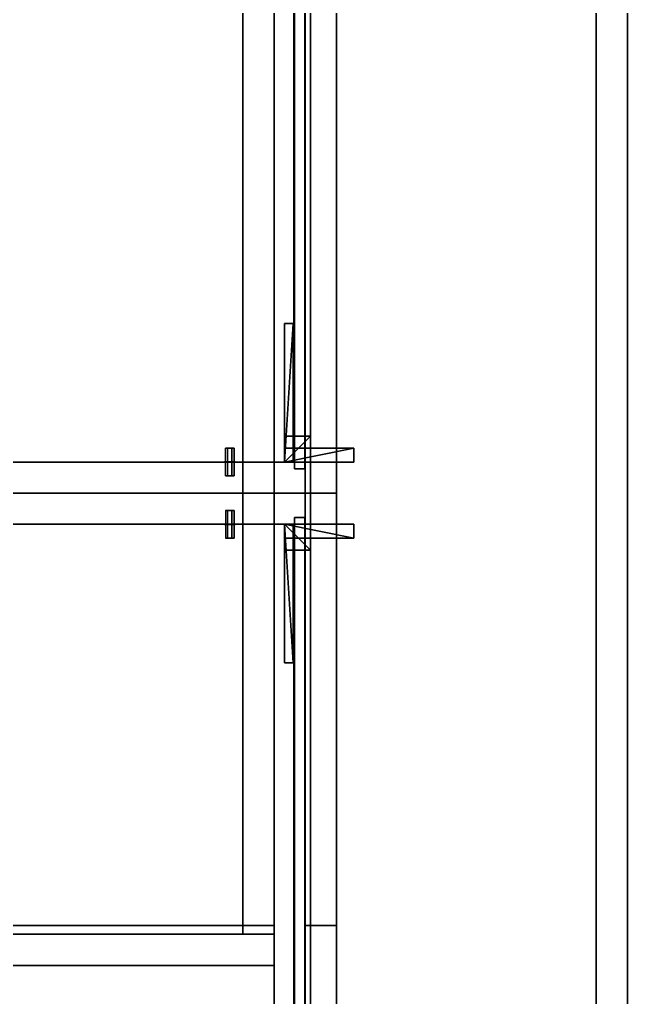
# Model space of a CAD drawing. Extents: x 0 to 2808, y -3840 to 0.
# Drawn here: x 2457 to 2808, y -2164 to -1598 of the extents above; entities that cross this region are included whole.
import ezdxf

# ---------------------------------------------------------------- set-up
doc = ezdxf.new("R2010")
doc.units = 0
for name, color, linetype in [('LAYER0', 7, 'CONTINUOUS'), ('LAYER1', 7, 'CONTINUOUS'), ('LAYER180', 7, 'CONTINUOUS'), ('LAYER183', 25, 'CONTINUOUS'), ('LAYER192', 25, 'CONTINUOUS'), ('LAYER194', 2, 'CONTINUOUS'), ('LAYER195', 9, 'CONTINUOUS'), ('LAYER243', 7, 'CONTINUOUS'), ('LAYER260', 2, 'CONTINUOUS'), ('LAYER261', 7, 'CONTINUOUS'), ('LAYER262', 253, 'CONTINUOUS'), ('LAYER263', 253, 'CONTINUOUS'), ('LAYER264', 253, 'CONTINUOUS'), ('LAYER265', 253, 'CONTINUOUS'), ('LAYER266', 253, 'CONTINUOUS'), ('LAYER267', 253, 'CONTINUOUS'), ('LAYER268', 7, 'CONTINUOUS'), ('LAYER269', 7, 'CONTINUOUS'), ('LAYER270', 7, 'CONTINUOUS'), ('LAYER271', 7, 'CONTINUOUS'), ('LAYER272', 7, 'CONTINUOUS'), ('LAYER276', 254, 'CONTINUOUS'), ('LAYER287', 7, 'CONTINUOUS'), ('LAYER289', 2, 'CONTINUOUS'), ('LAYER290', 7, 'CONTINUOUS'), ('LAYER291', 253, 'CONTINUOUS'), ('LAYER292', 253, 'CONTINUOUS'), ('LAYER293', 253, 'CONTINUOUS'), ('LAYER294', 253, 'CONTINUOUS'), ('LAYER295', 253, 'CONTINUOUS'), ('LAYER296', 253, 'CONTINUOUS'), ('LAYER313', 7, 'CONTINUOUS'), ('LAYER314', 7, 'CONTINUOUS'), ('LAYER315', 7, 'CONTINUOUS'), ('LAYER316', 7, 'CONTINUOUS'), ('LAYER317', 7, 'CONTINUOUS'), ('LAYER319', 254, 'CONTINUOUS'), ('LAYER332', 9, 'CONTINUOUS'), ('LAYER333', 9, 'CONTINUOUS'), ('LAYER335', 9, 'CONTINUOUS'), ('LAYER342', 9, 'CONTINUOUS'), ('LAYER344', 9, 'CONTINUOUS'), ('LAYER529', 2, 'CONTINUOUS'), ('LAYER530', 7, 'CONTINUOUS')]:
    doc.layers.add(name, color=color, linetype=linetype)

msp = doc.modelspace()

# ---------------------------------------------------------------- linework, layer by layer
at = {"layer": 'LAYER0', "invisible_edges": 1}
for points in [[(2790, 0), (0, -3840), (0, 0), (2790, 0)], [(2790, -3840, 5), (0, 0, 5), (0, -3840, 5), (2790, -3840, 5)], [(0, 0, 5), (2790, -3840, 5), (2790, 0, 5), (0, 0, 5)], [(0, -3840), (2790, 0), (2790, -3840), (0, -3840)], [(2790, 0), (2790, -3840, 5), (2790, -3840), (2790, 0)], [(2790, -3840, 5), (2790, 0), (2790, 0, 5), (2790, -3840, 5)]]:
    msp.add_3dface(points, dxfattribs=at)
at = {"layer": 'LAYER1'}
for points, invisible_edges in [([(2790, -3840, 5), (2640, -3690, 5), (2790, 0, 5), (2790, -3840, 5)], 3), ([(2790, 0, 5), (2640, -3690, 5), (2640, -150.0002, 5), (2790, 0, 5)], 5), ([(2790, 0, 5), (2790, -3840, 2670), (2790, -3840, 5), (2790, 0, 5)], 1), ([(2790, -3840, 2670), (2790, 0, 5), (2790, 0, 2670), (2790, -3840, 2670)], 1), ([(2640, -150.0002, 5), (2640, -2318, 285), (2640, -150.0002, 2670), (2640, -150.0002, 5)], 3), ([(2640, -150.0002, 5), (2640, -2378, 285), (2640, -2318, 285), (2640, -150.0002, 5)], 5), ([(2640, -3690, 5), (2640, -2378, 285), (2640, -150.0002, 5), (2640, -3690, 5)], 3), ([(2640, -2318, 365), (2640, -150.0002, 2670), (2640, -2318, 285), (2640, -2318, 365)], 3), ([(2640, -2378, 365), (2640, -150.0002, 2670), (2640, -2318, 365), (2640, -2378, 365)], 3), ([(2640, -3690, 5), (2640, -150.0002, 2670), (2640, -2378, 365), (2640, -3690, 5)], 7), ([(2640, -150.0002, 2670), (2640, -3690, 5), (2640, -3690, 2670), (2640, -150.0002, 2670)], 1)]:
    msp.add_3dface(points, dxfattribs=dict(at, invisible_edges=invisible_edges))
at = {"layer": 'LAYER180', "invisible_edges": 1}
for points in [[(2622, -2122, 55), (2640, -2182, 55), (2622, -2182, 55), (2622, -2122, 55)], [(2640, -2182, 55), (2622, -2122, 55), (2640, -2122, 55), (2640, -2182, 55)], [(2640, -2122, 1225), (2622, -2182, 1225), (2640, -2182, 1225), (2640, -2122, 1225)], [(2622, -2182, 1225), (2640, -2122, 1225), (2622, -2122, 1225), (2622, -2182, 1225)], [(2622, -2122, 55), (2640, -2122, 1225), (2640, -2122, 55), (2622, -2122, 55)], [(2640, -2122, 1225), (2622, -2122, 55), (2622, -2122, 1225), (2640, -2122, 1225)], [(2622, -2182, 1225), (2622, -2122, 55), (2622, -2182, 55), (2622, -2182, 1225)], [(2622, -2122, 55), (2622, -2182, 1225), (2622, -2122, 1225), (2622, -2122, 55)], [(2640, -2122, 1225), (2640, -2182, 55), (2640, -2122, 55), (2640, -2122, 1225)], [(2640, -2182, 55), (2640, -2122, 1225), (2640, -2182, 1225), (2640, -2182, 55)]]:
    msp.add_3dface(points, dxfattribs=at)
at = {"layer": 'LAYER183', "invisible_edges": 1}
for points in [[(2622, -2712, 1225), (2640, -150.0002, 1225), (2640, -2712, 1225), (2622, -2712, 1225)], [(2640, -150.0002, 1225), (2622, -2712, 1225), (2622, -150.0002, 1225), (2640, -150.0002, 1225)], [(2622, -150.0002, 1285), (2640, -2712, 1285), (2640, -150.0002, 1285), (2622, -150.0002, 1285)], [(2640, -2712, 1285), (2622, -150.0002, 1285), (2622, -2712, 1285), (2640, -2712, 1285)], [(2622, -2712, 1225), (2622, -150.0002, 1285), (2622, -150.0002, 1225), (2622, -2712, 1225)], [(2622, -150.0002, 1285), (2622, -2712, 1225), (2622, -2712, 1285), (2622, -150.0002, 1285)], [(2640, -2712, 1285), (2640, -150.0002, 1225), (2640, -150.0002, 1285), (2640, -2712, 1285)], [(2640, -150.0002, 1225), (2640, -2712, 1285), (2640, -2712, 1225), (2640, -150.0002, 1225)]]:
    msp.add_3dface(points, dxfattribs=at)
at = {"layer": 'LAYER192', "invisible_edges": 1}
for points in [[(2604, -680.0002, 55), (2622, -2182, 55), (2604, -2182, 55), (2604, -680.0002, 55)], [(2622, -2182, 55), (2604, -680.0002, 55), (2622, -680.0002, 55), (2622, -2182, 55)], [(2622, -680.0002, 1305), (2604, -2182, 1305), (2622, -2182, 1305), (2622, -680.0002, 1305)], [(2604, -2182, 1305), (2622, -680.0002, 1305), (2604, -680.0002, 1305), (2604, -2182, 1305)], [(2604, -2182, 1305), (2604, -680.0002, 55), (2604, -2182, 55), (2604, -2182, 1305)], [(2604, -680.0002, 55), (2604, -2182, 1305), (2604, -680.0002, 1305), (2604, -680.0002, 55)], [(2622, -680.0002, 1305), (2622, -2182, 55), (2622, -680.0002, 55), (2622, -680.0002, 1305)], [(2622, -2182, 55), (2622, -680.0002, 1305), (2622, -2182, 1305), (2622, -2182, 55)]]:
    msp.add_3dface(points, dxfattribs=at)
at = {"layer": 'LAYER194', "invisible_edges": 1}
for points in [[(2622, -2712, 1285), (2640, -150.0002, 1285), (2640, -2712, 1285), (2622, -2712, 1285)], [(2640, -150.0002, 1285), (2622, -2712, 1285), (2622, -150.0002, 1285), (2640, -150.0002, 1285)], [(2622, -150.0002, 1290), (2640, -2712, 1290), (2640, -150.0002, 1290), (2622, -150.0002, 1290)], [(2640, -2712, 1290), (2622, -150.0002, 1290), (2622, -2712, 1290), (2640, -2712, 1290)], [(2622, -2712, 1285), (2622, -150.0002, 1290), (2622, -150.0002, 1285), (2622, -2712, 1285)], [(2622, -150.0002, 1290), (2622, -2712, 1285), (2622, -2712, 1290), (2622, -150.0002, 1290)], [(2640, -2712, 1290), (2640, -150.0002, 1285), (2640, -150.0002, 1290), (2640, -2712, 1290)], [(2640, -150.0002, 1285), (2640, -2712, 1290), (2640, -2712, 1285), (2640, -150.0002, 1285)]]:
    msp.add_3dface(points, dxfattribs=at)
at = {"layer": 'LAYER195', "invisible_edges": 1}
for points in [[(2640, -2712, 1955), (2290, -150.0002, 1955), (2640, -150.0002, 1955), (2640, -2712, 1955)], [(2290, -150.0002, 1955), (2640, -2712, 1955), (2290, -2712, 1955), (2290, -150.0002, 1955)], [(2290, -2712, 1973), (2640, -150.0002, 1973), (2290, -150.0002, 1973), (2290, -2712, 1973)], [(2640, -150.0002, 1973), (2290, -2712, 1973), (2640, -2712, 1973), (2640, -150.0002, 1973)], [(2640, -150.0002, 1973), (2640, -2712, 1955), (2640, -150.0002, 1955), (2640, -150.0002, 1973)], [(2640, -2712, 1955), (2640, -150.0002, 1973), (2640, -2712, 1973), (2640, -2712, 1955)]]:
    msp.add_3dface(points, dxfattribs=at)
at = {"layer": 'LAYER243', "invisible_edges": 1}
for points in [[(2640, -1854, 1973), (2290, -1854, 2595), (2640, -1854, 2595), (2640, -1854, 1973)], [(2290, -1854, 2595), (2640, -1854, 1973), (2290, -1854, 1973), (2290, -1854, 2595)], [(2640, -1854, 1973), (2290, -1872, 1973), (2290, -1854, 1973), (2640, -1854, 1973)], [(2290, -1872, 1973), (2640, -1854, 1973), (2640, -1872, 1973), (2290, -1872, 1973)], [(2640, -1872, 2595), (2290, -1854, 2595), (2290, -1872, 2595), (2640, -1872, 2595)], [(2290, -1854, 2595), (2640, -1872, 2595), (2640, -1854, 2595), (2290, -1854, 2595)], [(2640, -1872, 2595), (2640, -1854, 1973), (2640, -1854, 2595), (2640, -1872, 2595)], [(2640, -1854, 1973), (2640, -1872, 2595), (2640, -1872, 1973), (2640, -1854, 1973)], [(2290, -1872, 1973), (2640, -1872, 2595), (2290, -1872, 2595), (2290, -1872, 1973)], [(2640, -1872, 2595), (2290, -1872, 1973), (2640, -1872, 1973), (2640, -1872, 2595)]]:
    msp.add_3dface(points, dxfattribs=at)
at = {"layer": 'LAYER260'}
for points in [[(2610, -1774, 2564.5), (2615, -1774, 2541.5), (2610, -1774, 2541.5), (2610, -1774, 2564.5)], [(2615, -1774, 2564.5), (2615, -1774, 2541.5), (2610, -1774, 2564.5), (2615, -1774, 2564.5)], [(2610, -1854, 2564.5), (2615, -1774, 2564.5), (2610, -1774, 2564.5), (2610, -1854, 2564.5)], [(2615, -1854, 2564.5), (2615, -1774, 2564.5), (2610, -1854, 2564.5), (2615, -1854, 2564.5)], [(2610, -1774, 2541.5), (2610, -1854, 2564.5), (2610, -1774, 2564.5), (2610, -1774, 2541.5)], [(2610, -1854, 2541.5), (2610, -1854, 2564.5), (2610, -1774, 2541.5), (2610, -1854, 2541.5)], [(2615, -1774, 2541.5), (2610, -1854, 2541.5), (2610, -1774, 2541.5), (2615, -1774, 2541.5)], [(2615, -1854, 2541.5), (2610, -1854, 2541.5), (2615, -1774, 2541.5), (2615, -1854, 2541.5)], [(2615, -1774, 2564.5), (2615, -1854, 2541.5), (2615, -1774, 2541.5), (2615, -1774, 2564.5)], [(2615, -1854, 2564.5), (2615, -1854, 2541.5), (2615, -1774, 2564.5), (2615, -1854, 2564.5)], [(2610, -1854, 2541.5), (2615, -1854, 2564.5), (2610, -1854, 2564.5), (2610, -1854, 2541.5)], [(2615, -1854, 2541.5), (2615, -1854, 2564.5), (2610, -1854, 2541.5), (2615, -1854, 2541.5)]]:
    msp.add_3dface(points, dxfattribs=at)
at = {"layer": 'LAYER261', "invisible_edges": 1}
for points in [[(2610, -1854, 2564.5), (2610, -1774, 2541.5), (2610, -1854, 2541.5), (2610, -1854, 2564.5)], [(2610, -1774, 2541.5), (2610, -1854, 2564.5), (2610, -1774, 2564.5), (2610, -1774, 2541.5)], [(2610, -1854, 2564.5), (2615, -1774, 2564.5), (2610, -1774, 2564.5), (2610, -1854, 2564.5)], [(2615, -1774, 2564.5), (2610, -1854, 2564.5), (2615, -1854, 2564.5), (2615, -1774, 2564.5)], [(2615, -1774, 2564.5), (2610, -1774, 2541.5), (2610, -1774, 2564.5), (2615, -1774, 2564.5)], [(2610, -1774, 2541.5), (2615, -1774, 2564.5), (2615, -1774, 2541.5), (2610, -1774, 2541.5)], [(2615, -1854, 2541.5), (2610, -1774, 2541.5), (2615, -1774, 2541.5), (2615, -1854, 2541.5)], [(2610, -1774, 2541.5), (2615, -1854, 2541.5), (2610, -1854, 2541.5), (2610, -1774, 2541.5)], [(2615, -1774, 2564.5), (2615, -1854, 2541.5), (2615, -1774, 2541.5), (2615, -1774, 2564.5)], [(2615, -1854, 2541.5), (2615, -1774, 2564.5), (2615, -1854, 2564.5), (2615, -1854, 2541.5)], [(2615, -1854, 2541.5), (2610, -1854, 2564.5), (2610, -1854, 2541.5), (2615, -1854, 2541.5)], [(2610, -1854, 2564.5), (2615, -1854, 2541.5), (2615, -1854, 2564.5), (2610, -1854, 2564.5)]]:
    msp.add_3dface(points, dxfattribs=at)
at = {"layer": 'LAYER262'}
for points in [[(2610, -1839, 2564.5), (2625, -1839, 2549.5), (2610, -1839, 2549.5), (2610, -1839, 2564.5)], [(2625, -1839, 2564.5), (2625, -1839, 2549.5), (2610, -1839, 2564.5), (2625, -1839, 2564.5)], [(2610, -1854, 2564.5), (2625, -1839, 2564.5), (2610, -1839, 2564.5), (2610, -1854, 2564.5)], [(2625, -1854, 2564.5), (2625, -1839, 2564.5), (2610, -1854, 2564.5), (2625, -1854, 2564.5)], [(2610, -1839, 2549.5), (2610, -1854, 2564.5), (2610, -1839, 2564.5), (2610, -1839, 2549.5)], [(2610, -1854, 2549.5), (2610, -1854, 2564.5), (2610, -1839, 2549.5), (2610, -1854, 2549.5)], [(2625, -1839, 2549.5), (2610, -1854, 2549.5), (2610, -1839, 2549.5), (2625, -1839, 2549.5)], [(2625, -1854, 2549.5), (2610, -1854, 2549.5), (2625, -1839, 2549.5), (2625, -1854, 2549.5)], [(2625, -1839, 2564.5), (2625, -1854, 2549.5), (2625, -1839, 2549.5), (2625, -1839, 2564.5)], [(2625, -1854, 2564.5), (2625, -1854, 2549.5), (2625, -1839, 2564.5), (2625, -1854, 2564.5)], [(2610, -1854, 2549.5), (2625, -1854, 2564.5), (2610, -1854, 2564.5), (2610, -1854, 2549.5)], [(2625, -1854, 2549.5), (2625, -1854, 2564.5), (2610, -1854, 2549.5), (2625, -1854, 2549.5)]]:
    msp.add_3dface(points, dxfattribs=at)
at = {"layer": 'LAYER263'}
for points in [[(2610, -1839, 2564.5), (2625, -1839, 2549.5), (2610, -1839, 2549.5), (2610, -1839, 2564.5)], [(2625, -1839, 2564.5), (2625, -1839, 2549.5), (2610, -1839, 2564.5), (2625, -1839, 2564.5)], [(2610, -1854, 2564.5), (2625, -1839, 2564.5), (2610, -1839, 2564.5), (2610, -1854, 2564.5)], [(2625, -1854, 2564.5), (2625, -1839, 2564.5), (2610, -1854, 2564.5), (2625, -1854, 2564.5)], [(2610, -1839, 2549.5), (2610, -1854, 2564.5), (2610, -1839, 2564.5), (2610, -1839, 2549.5)], [(2610, -1854, 2549.5), (2610, -1854, 2564.5), (2610, -1839, 2549.5), (2610, -1854, 2549.5)], [(2625, -1839, 2549.5), (2610, -1854, 2549.5), (2610, -1839, 2549.5), (2625, -1839, 2549.5)], [(2625, -1854, 2549.5), (2610, -1854, 2549.5), (2625, -1839, 2549.5), (2625, -1854, 2549.5)], [(2625, -1839, 2564.5), (2625, -1854, 2549.5), (2625, -1839, 2549.5), (2625, -1839, 2564.5)], [(2625, -1854, 2564.5), (2625, -1854, 2549.5), (2625, -1839, 2564.5), (2625, -1854, 2564.5)], [(2610, -1854, 2549.5), (2625, -1854, 2564.5), (2610, -1854, 2564.5), (2610, -1854, 2549.5)], [(2625, -1854, 2549.5), (2625, -1854, 2564.5), (2610, -1854, 2549.5), (2625, -1854, 2549.5)]]:
    msp.add_3dface(points, dxfattribs=at)
at = {"layer": 'LAYER264'}
for points in [[(2610, -1839, 2564.5), (2625, -1839, 2549.5), (2610, -1839, 2549.5), (2610, -1839, 2564.5)], [(2625, -1839, 2564.5), (2625, -1839, 2549.5), (2610, -1839, 2564.5), (2625, -1839, 2564.5)], [(2610, -1854, 2564.5), (2625, -1839, 2564.5), (2610, -1839, 2564.5), (2610, -1854, 2564.5)], [(2625, -1854, 2564.5), (2625, -1839, 2564.5), (2610, -1854, 2564.5), (2625, -1854, 2564.5)], [(2610, -1839, 2549.5), (2610, -1854, 2564.5), (2610, -1839, 2564.5), (2610, -1839, 2549.5)], [(2610, -1854, 2549.5), (2610, -1854, 2564.5), (2610, -1839, 2549.5), (2610, -1854, 2549.5)], [(2625, -1839, 2549.5), (2610, -1854, 2549.5), (2610, -1839, 2549.5), (2625, -1839, 2549.5)], [(2625, -1854, 2549.5), (2610, -1854, 2549.5), (2625, -1839, 2549.5), (2625, -1854, 2549.5)], [(2625, -1839, 2564.5), (2625, -1854, 2549.5), (2625, -1839, 2549.5), (2625, -1839, 2564.5)], [(2625, -1854, 2564.5), (2625, -1854, 2549.5), (2625, -1839, 2564.5), (2625, -1854, 2564.5)], [(2610, -1854, 2549.5), (2625, -1854, 2564.5), (2610, -1854, 2564.5), (2610, -1854, 2549.5)], [(2625, -1854, 2549.5), (2625, -1854, 2564.5), (2610, -1854, 2549.5), (2625, -1854, 2549.5)]]:
    msp.add_3dface(points, dxfattribs=at)
at = {"layer": 'LAYER265'}
for points in [[(2610, -1839, 2564.5), (2625, -1839, 2549.5), (2610, -1839, 2549.5), (2610, -1839, 2564.5)], [(2625, -1839, 2564.5), (2625, -1839, 2549.5), (2610, -1839, 2564.5), (2625, -1839, 2564.5)], [(2610, -1854, 2564.5), (2625, -1839, 2564.5), (2610, -1839, 2564.5), (2610, -1854, 2564.5)], [(2625, -1854, 2564.5), (2625, -1839, 2564.5), (2610, -1854, 2564.5), (2625, -1854, 2564.5)], [(2610, -1839, 2549.5), (2610, -1854, 2564.5), (2610, -1839, 2564.5), (2610, -1839, 2549.5)], [(2610, -1854, 2549.5), (2610, -1854, 2564.5), (2610, -1839, 2549.5), (2610, -1854, 2549.5)], [(2625, -1839, 2549.5), (2610, -1854, 2549.5), (2610, -1839, 2549.5), (2625, -1839, 2549.5)], [(2625, -1854, 2549.5), (2610, -1854, 2549.5), (2625, -1839, 2549.5), (2625, -1854, 2549.5)], [(2625, -1839, 2564.5), (2625, -1854, 2549.5), (2625, -1839, 2549.5), (2625, -1839, 2564.5)], [(2625, -1854, 2564.5), (2625, -1854, 2549.5), (2625, -1839, 2564.5), (2625, -1854, 2564.5)], [(2610, -1854, 2549.5), (2625, -1854, 2564.5), (2610, -1854, 2564.5), (2610, -1854, 2549.5)], [(2625, -1854, 2549.5), (2625, -1854, 2564.5), (2610, -1854, 2549.5), (2625, -1854, 2549.5)]]:
    msp.add_3dface(points, dxfattribs=at)
at = {"layer": 'LAYER266'}
for points in [[(2610, -1846, 2564.5), (2650, -1846, 2556.5), (2610, -1846, 2556.5), (2610, -1846, 2564.5)], [(2650, -1846, 2564.5), (2650, -1846, 2556.5), (2610, -1846, 2564.5), (2650, -1846, 2564.5)], [(2610, -1854, 2564.5), (2650, -1846, 2564.5), (2610, -1846, 2564.5), (2610, -1854, 2564.5)], [(2650, -1854, 2564.5), (2650, -1846, 2564.5), (2610, -1854, 2564.5), (2650, -1854, 2564.5)], [(2610, -1846, 2556.5), (2610, -1854, 2564.5), (2610, -1846, 2564.5), (2610, -1846, 2556.5)], [(2610, -1854, 2556.5), (2610, -1854, 2564.5), (2610, -1846, 2556.5), (2610, -1854, 2556.5)], [(2650, -1846, 2556.5), (2610, -1854, 2556.5), (2610, -1846, 2556.5), (2650, -1846, 2556.5)], [(2650, -1854, 2556.5), (2610, -1854, 2556.5), (2650, -1846, 2556.5), (2650, -1854, 2556.5)], [(2650, -1846, 2564.5), (2650, -1854, 2556.5), (2650, -1846, 2556.5), (2650, -1846, 2564.5)], [(2650, -1854, 2564.5), (2650, -1854, 2556.5), (2650, -1846, 2564.5), (2650, -1854, 2564.5)], [(2610, -1854, 2556.5), (2650, -1854, 2564.5), (2610, -1854, 2564.5), (2610, -1854, 2556.5)], [(2650, -1854, 2556.5), (2650, -1854, 2564.5), (2610, -1854, 2556.5), (2650, -1854, 2556.5)]]:
    msp.add_3dface(points, dxfattribs=at)
at = {"layer": 'LAYER267'}
for points in [[(2610, -1774, 2564.5), (2615, -1774, 2548.5), (2610, -1774, 2548.5), (2610, -1774, 2564.5)], [(2615, -1774, 2564.5), (2615, -1774, 2548.5), (2610, -1774, 2564.5), (2615, -1774, 2564.5)], [(2610, -1854, 2564.5), (2615, -1774, 2564.5), (2610, -1774, 2564.5), (2610, -1854, 2564.5)], [(2615, -1854, 2564.5), (2615, -1774, 2564.5), (2610, -1854, 2564.5), (2615, -1854, 2564.5)], [(2610, -1774, 2548.5), (2610, -1854, 2564.5), (2610, -1774, 2564.5), (2610, -1774, 2548.5)], [(2610, -1854, 2548.5), (2610, -1854, 2564.5), (2610, -1774, 2548.5), (2610, -1854, 2548.5)], [(2615, -1774, 2548.5), (2610, -1854, 2548.5), (2610, -1774, 2548.5), (2615, -1774, 2548.5)], [(2615, -1854, 2548.5), (2610, -1854, 2548.5), (2615, -1774, 2548.5), (2615, -1854, 2548.5)], [(2615, -1774, 2564.5), (2615, -1854, 2548.5), (2615, -1774, 2548.5), (2615, -1774, 2564.5)], [(2615, -1854, 2564.5), (2615, -1854, 2548.5), (2615, -1774, 2564.5), (2615, -1854, 2564.5)], [(2610, -1854, 2548.5), (2615, -1854, 2564.5), (2610, -1854, 2564.5), (2610, -1854, 2548.5)], [(2615, -1854, 2548.5), (2615, -1854, 2564.5), (2610, -1854, 2548.5), (2615, -1854, 2548.5)]]:
    msp.add_3dface(points, dxfattribs=at)
at = {"layer": 'LAYER268', "invisible_edges": 1}
for points in [[(2640, -1854, 1974), (2290, -1050, 1974), (2640, -1050, 1974), (2640, -1854, 1974)], [(2290, -1050, 1974), (2640, -1854, 1974), (2290, -1854, 1974), (2290, -1050, 1974)], [(2290, -1854, 1992), (2640, -1050, 1992), (2290, -1050, 1992), (2290, -1854, 1992)], [(2640, -1050, 1992), (2290, -1854, 1992), (2640, -1854, 1992), (2640, -1050, 1992)], [(2640, -1050, 1992), (2640, -1854, 1974), (2640, -1050, 1974), (2640, -1050, 1992)], [(2640, -1854, 1974), (2640, -1050, 1992), (2640, -1854, 1992), (2640, -1854, 1974)], [(2640, -1854, 1974), (2290, -1854, 1992), (2290, -1854, 1974), (2640, -1854, 1974)], [(2290, -1854, 1992), (2640, -1854, 1974), (2640, -1854, 1992), (2290, -1854, 1992)]]:
    msp.add_3dface(points, dxfattribs=at)
at = {"layer": 'LAYER269', "invisible_edges": 1}
for points in [[(2640, -1050, 2594), (2290, -1854, 2594), (2640, -1854, 2594), (2640, -1050, 2594)], [(2290, -1854, 2594), (2640, -1050, 2594), (2290, -1050, 2594), (2290, -1854, 2594)], [(2290, -1050, 2576), (2640, -1854, 2576), (2290, -1854, 2576), (2290, -1050, 2576)], [(2640, -1854, 2576), (2290, -1050, 2576), (2640, -1050, 2576), (2640, -1854, 2576)], [(2640, -1854, 2576), (2640, -1050, 2594), (2640, -1854, 2594), (2640, -1854, 2576)], [(2640, -1050, 2594), (2640, -1854, 2576), (2640, -1050, 2576), (2640, -1050, 2594)], [(2640, -1854, 2576), (2290, -1854, 2594), (2290, -1854, 2576), (2640, -1854, 2576)], [(2290, -1854, 2594), (2640, -1854, 2576), (2640, -1854, 2594), (2290, -1854, 2594)]]:
    msp.add_3dface(points, dxfattribs=at)
at = {"layer": 'LAYER270', "invisible_edges": 1}
for points in [[(2615.7, -1046, 2580), (2615.7, -1858, 1988), (2615.7, -1858, 2580), (2615.7, -1046, 2580)], [(2615.7, -1858, 1988), (2615.7, -1046, 2580), (2615.7, -1046, 1988), (2615.7, -1858, 1988)], [(2621.7, -1046, 1988), (2615.7, -1858, 1988), (2615.7, -1046, 1988), (2621.7, -1046, 1988)], [(2615.7, -1858, 1988), (2621.7, -1046, 1988), (2621.7, -1858, 1988), (2615.7, -1858, 1988)], [(2621.7, -1858, 2580), (2615.7, -1046, 2580), (2615.7, -1858, 2580), (2621.7, -1858, 2580)], [(2615.7, -1046, 2580), (2621.7, -1858, 2580), (2621.7, -1046, 2580), (2615.7, -1046, 2580)], [(2621.7, -1046, 1988), (2621.7, -1858, 2580), (2621.7, -1858, 1988), (2621.7, -1046, 1988)], [(2621.7, -1858, 2580), (2621.7, -1046, 1988), (2621.7, -1046, 2580), (2621.7, -1858, 2580)], [(2621.7, -1858, 2580), (2615.7, -1858, 1988), (2621.7, -1858, 1988), (2621.7, -1858, 2580)], [(2615.7, -1858, 1988), (2621.7, -1858, 2580), (2615.7, -1858, 2580), (2615.7, -1858, 1988)]]:
    msp.add_3dface(points, dxfattribs=at)
at = {"layer": 'LAYER271', "invisible_edges": 1}
for points in [[(2622, -1854, 2456), (2640, -1050, 2456), (2640, -1854, 2456), (2622, -1854, 2456)], [(2640, -1050, 2456), (2622, -1854, 2456), (2622, -1050, 2456), (2640, -1050, 2456)], [(2622, -1050, 2576), (2640, -1854, 2576), (2640, -1050, 2576), (2622, -1050, 2576)], [(2640, -1854, 2576), (2622, -1050, 2576), (2622, -1854, 2576), (2640, -1854, 2576)], [(2622, -1854, 2456), (2622, -1050, 2576), (2622, -1050, 2456), (2622, -1854, 2456)], [(2622, -1050, 2576), (2622, -1854, 2456), (2622, -1854, 2576), (2622, -1050, 2576)], [(2640, -1854, 2576), (2640, -1050, 2456), (2640, -1050, 2576), (2640, -1854, 2576)], [(2640, -1050, 2456), (2640, -1854, 2576), (2640, -1854, 2456), (2640, -1050, 2456)], [(2640, -1854, 2576), (2622, -1854, 2456), (2640, -1854, 2456), (2640, -1854, 2576)], [(2622, -1854, 2456), (2640, -1854, 2576), (2622, -1854, 2576), (2622, -1854, 2456)]]:
    msp.add_3dface(points, dxfattribs=at)
at = {"layer": 'LAYER272', "invisible_edges": 1}
for points in [[(2615.4, -1854, 2275), (2310, -1050, 2275), (2615.4, -1050, 2275), (2615.4, -1854, 2275)], [(2310, -1050, 2275), (2615.4, -1854, 2275), (2310, -1854, 2275), (2310, -1050, 2275)], [(2310, -1854, 2293), (2615.4, -1050, 2293), (2310, -1050, 2293), (2310, -1854, 2293)], [(2615.4, -1050, 2293), (2310, -1854, 2293), (2615.4, -1854, 2293), (2615.4, -1050, 2293)], [(2615.4, -1050, 2293), (2615.4, -1854, 2275), (2615.4, -1050, 2275), (2615.4, -1050, 2293)], [(2615.4, -1854, 2275), (2615.4, -1050, 2293), (2615.4, -1854, 2293), (2615.4, -1854, 2275)], [(2615.4, -1854, 2275), (2310, -1854, 2293), (2310, -1854, 2275), (2615.4, -1854, 2275)], [(2310, -1854, 2293), (2615.4, -1854, 2275), (2615.4, -1854, 2293), (2310, -1854, 2293)]]:
    msp.add_3dface(points, dxfattribs=at)
at = {"layer": 'LAYER276'}
for points in [[(2575.9, -1846, 2272.5), (2580.9, -1846, 2272.5), (2579.65, -1846, 2274.665), (2577.15, -1846, 2274.665)], [(2575.9, -1846, 2272.5), (2577.15, -1846, 2270.335), (2579.65, -1846, 2270.335), (2580.9, -1846, 2272.5)], [(2581.4, -1853.95, 2272.5), (2575.4, -1853.95, 2272.5), (2576.9, -1853.95, 2275.098), (2579.9, -1853.95, 2275.098)], [(2581.4, -1853.95, 2272.5), (2575.4, -1853.95, 2272.5), (2576.9, -1853.95, 2269.902), (2579.9, -1853.95, 2269.902)], [(2581.4, -1854.05, 2272.5), (2575.4, -1854.05, 2272.5), (2576.9, -1854.05, 2275.098), (2579.9, -1854.05, 2275.098)], [(2581.4, -1854.05, 2272.5), (2575.4, -1854.05, 2272.5), (2576.9, -1854.05, 2269.902), (2579.9, -1854.05, 2269.902)], [(2575.9, -1862, 2272.5), (2580.9, -1862, 2272.5), (2579.65, -1862, 2274.665), (2577.15, -1862, 2274.665)], [(2575.9, -1862, 2272.5), (2577.15, -1862, 2270.335), (2579.65, -1862, 2270.335), (2580.9, -1862, 2272.5)]]:
    msp.add_3dface(points, dxfattribs=at)
at = {"layer": 'LAYER287', "invisible_edges": 1}
for points in [[(2640, -1872, 1973), (2290, -1890, 1973), (2290, -1872, 1973), (2640, -1872, 1973)], [(2290, -1890, 1973), (2640, -1872, 1973), (2640, -1890, 1973), (2290, -1890, 1973)], [(2640, -1890, 2595), (2290, -1872, 2595), (2290, -1890, 2595), (2640, -1890, 2595)], [(2290, -1872, 2595), (2640, -1890, 2595), (2640, -1872, 2595), (2290, -1872, 2595)], [(2290, -1872, 2595), (2640, -1872, 1973), (2290, -1872, 1973), (2290, -1872, 2595)], [(2640, -1872, 1973), (2290, -1872, 2595), (2640, -1872, 2595), (2640, -1872, 1973)], [(2640, -1872, 1973), (2640, -1890, 2595), (2640, -1890, 1973), (2640, -1872, 1973)], [(2640, -1890, 2595), (2640, -1872, 1973), (2640, -1872, 2595), (2640, -1890, 2595)], [(2640, -1890, 2595), (2290, -1890, 1973), (2640, -1890, 1973), (2640, -1890, 2595)], [(2290, -1890, 1973), (2640, -1890, 2595), (2290, -1890, 2595), (2290, -1890, 1973)]]:
    msp.add_3dface(points, dxfattribs=at)
at = {"layer": 'LAYER289'}
for points in [[(2610, -1970, 2564.5), (2615, -1970, 2564.5), (2610, -1890, 2564.5), (2610, -1970, 2564.5)], [(2610, -1890, 2564.5), (2615, -1970, 2564.5), (2615, -1890, 2564.5), (2610, -1890, 2564.5)], [(2610, -1890, 2564.5), (2615, -1890, 2564.5), (2610, -1890, 2541.5), (2610, -1890, 2564.5)], [(2610, -1890, 2541.5), (2615, -1890, 2564.5), (2615, -1890, 2541.5), (2610, -1890, 2541.5)], [(2610, -1970, 2564.5), (2610, -1890, 2564.5), (2610, -1970, 2541.5), (2610, -1970, 2564.5)], [(2610, -1970, 2541.5), (2610, -1890, 2564.5), (2610, -1890, 2541.5), (2610, -1970, 2541.5)], [(2610, -1970, 2541.5), (2610, -1890, 2541.5), (2615, -1970, 2541.5), (2610, -1970, 2541.5)], [(2615, -1970, 2541.5), (2610, -1890, 2541.5), (2615, -1890, 2541.5), (2615, -1970, 2541.5)], [(2615, -1970, 2541.5), (2615, -1890, 2541.5), (2615, -1970, 2564.5), (2615, -1970, 2541.5)], [(2615, -1970, 2564.5), (2615, -1890, 2541.5), (2615, -1890, 2564.5), (2615, -1970, 2564.5)], [(2610, -1970, 2541.5), (2615, -1970, 2541.5), (2610, -1970, 2564.5), (2610, -1970, 2541.5)], [(2610, -1970, 2564.5), (2615, -1970, 2541.5), (2615, -1970, 2564.5), (2610, -1970, 2564.5)]]:
    msp.add_3dface(points, dxfattribs=at)
at = {"layer": 'LAYER290', "invisible_edges": 1}
for points in [[(2610, -1890, 2541.5), (2610, -1970, 2564.5), (2610, -1890, 2564.5), (2610, -1890, 2541.5)], [(2610, -1970, 2564.5), (2610, -1890, 2541.5), (2610, -1970, 2541.5), (2610, -1970, 2564.5)], [(2615, -1890, 2564.5), (2610, -1970, 2564.5), (2615, -1970, 2564.5), (2615, -1890, 2564.5)], [(2610, -1970, 2564.5), (2615, -1890, 2564.5), (2610, -1890, 2564.5), (2610, -1970, 2564.5)], [(2610, -1890, 2541.5), (2615, -1970, 2541.5), (2610, -1970, 2541.5), (2610, -1890, 2541.5)], [(2615, -1970, 2541.5), (2610, -1890, 2541.5), (2615, -1890, 2541.5), (2615, -1970, 2541.5)], [(2615, -1890, 2564.5), (2610, -1890, 2541.5), (2610, -1890, 2564.5), (2615, -1890, 2564.5)], [(2610, -1890, 2541.5), (2615, -1890, 2564.5), (2615, -1890, 2541.5), (2610, -1890, 2541.5)], [(2615, -1970, 2541.5), (2615, -1890, 2564.5), (2615, -1970, 2564.5), (2615, -1970, 2541.5)], [(2615, -1890, 2564.5), (2615, -1970, 2541.5), (2615, -1890, 2541.5), (2615, -1890, 2564.5)], [(2615, -1970, 2541.5), (2610, -1970, 2564.5), (2610, -1970, 2541.5), (2615, -1970, 2541.5)], [(2610, -1970, 2564.5), (2615, -1970, 2541.5), (2615, -1970, 2564.5), (2610, -1970, 2564.5)]]:
    msp.add_3dface(points, dxfattribs=at)
at = {"layer": 'LAYER291'}
for points in [[(2610, -1905, 2564.5), (2625, -1905, 2564.5), (2610, -1890, 2564.5), (2610, -1905, 2564.5)], [(2610, -1890, 2564.5), (2625, -1905, 2564.5), (2625, -1890, 2564.5), (2610, -1890, 2564.5)], [(2610, -1890, 2564.5), (2625, -1890, 2564.5), (2610, -1890, 2549.5), (2610, -1890, 2564.5)], [(2610, -1890, 2549.5), (2625, -1890, 2564.5), (2625, -1890, 2549.5), (2610, -1890, 2549.5)], [(2610, -1905, 2564.5), (2610, -1890, 2564.5), (2610, -1905, 2549.5), (2610, -1905, 2564.5)], [(2610, -1905, 2549.5), (2610, -1890, 2564.5), (2610, -1890, 2549.5), (2610, -1905, 2549.5)], [(2610, -1905, 2549.5), (2610, -1890, 2549.5), (2625, -1905, 2549.5), (2610, -1905, 2549.5)], [(2625, -1905, 2549.5), (2610, -1890, 2549.5), (2625, -1890, 2549.5), (2625, -1905, 2549.5)], [(2625, -1905, 2549.5), (2625, -1890, 2549.5), (2625, -1905, 2564.5), (2625, -1905, 2549.5)], [(2625, -1905, 2564.5), (2625, -1890, 2549.5), (2625, -1890, 2564.5), (2625, -1905, 2564.5)], [(2610, -1905, 2549.5), (2625, -1905, 2549.5), (2610, -1905, 2564.5), (2610, -1905, 2549.5)], [(2610, -1905, 2564.5), (2625, -1905, 2549.5), (2625, -1905, 2564.5), (2610, -1905, 2564.5)]]:
    msp.add_3dface(points, dxfattribs=at)
at = {"layer": 'LAYER292'}
for points in [[(2610, -1905, 2564.5), (2625, -1905, 2564.5), (2610, -1890, 2564.5), (2610, -1905, 2564.5)], [(2610, -1890, 2564.5), (2625, -1905, 2564.5), (2625, -1890, 2564.5), (2610, -1890, 2564.5)], [(2610, -1890, 2564.5), (2625, -1890, 2564.5), (2610, -1890, 2549.5), (2610, -1890, 2564.5)], [(2610, -1890, 2549.5), (2625, -1890, 2564.5), (2625, -1890, 2549.5), (2610, -1890, 2549.5)], [(2610, -1905, 2564.5), (2610, -1890, 2564.5), (2610, -1905, 2549.5), (2610, -1905, 2564.5)], [(2610, -1905, 2549.5), (2610, -1890, 2564.5), (2610, -1890, 2549.5), (2610, -1905, 2549.5)], [(2610, -1905, 2549.5), (2610, -1890, 2549.5), (2625, -1905, 2549.5), (2610, -1905, 2549.5)], [(2625, -1905, 2549.5), (2610, -1890, 2549.5), (2625, -1890, 2549.5), (2625, -1905, 2549.5)], [(2625, -1905, 2549.5), (2625, -1890, 2549.5), (2625, -1905, 2564.5), (2625, -1905, 2549.5)], [(2625, -1905, 2564.5), (2625, -1890, 2549.5), (2625, -1890, 2564.5), (2625, -1905, 2564.5)], [(2610, -1905, 2549.5), (2625, -1905, 2549.5), (2610, -1905, 2564.5), (2610, -1905, 2549.5)], [(2610, -1905, 2564.5), (2625, -1905, 2549.5), (2625, -1905, 2564.5), (2610, -1905, 2564.5)]]:
    msp.add_3dface(points, dxfattribs=at)
at = {"layer": 'LAYER293'}
for points in [[(2610, -1905, 2564.5), (2625, -1905, 2564.5), (2610, -1890, 2564.5), (2610, -1905, 2564.5)], [(2610, -1890, 2564.5), (2625, -1905, 2564.5), (2625, -1890, 2564.5), (2610, -1890, 2564.5)], [(2610, -1890, 2564.5), (2625, -1890, 2564.5), (2610, -1890, 2549.5), (2610, -1890, 2564.5)], [(2610, -1890, 2549.5), (2625, -1890, 2564.5), (2625, -1890, 2549.5), (2610, -1890, 2549.5)], [(2610, -1905, 2564.5), (2610, -1890, 2564.5), (2610, -1905, 2549.5), (2610, -1905, 2564.5)], [(2610, -1905, 2549.5), (2610, -1890, 2564.5), (2610, -1890, 2549.5), (2610, -1905, 2549.5)], [(2610, -1905, 2549.5), (2610, -1890, 2549.5), (2625, -1905, 2549.5), (2610, -1905, 2549.5)], [(2625, -1905, 2549.5), (2610, -1890, 2549.5), (2625, -1890, 2549.5), (2625, -1905, 2549.5)], [(2625, -1905, 2549.5), (2625, -1890, 2549.5), (2625, -1905, 2564.5), (2625, -1905, 2549.5)], [(2625, -1905, 2564.5), (2625, -1890, 2549.5), (2625, -1890, 2564.5), (2625, -1905, 2564.5)], [(2610, -1905, 2549.5), (2625, -1905, 2549.5), (2610, -1905, 2564.5), (2610, -1905, 2549.5)], [(2610, -1905, 2564.5), (2625, -1905, 2549.5), (2625, -1905, 2564.5), (2610, -1905, 2564.5)]]:
    msp.add_3dface(points, dxfattribs=at)
at = {"layer": 'LAYER294'}
for points in [[(2610, -1905, 2564.5), (2625, -1905, 2564.5), (2610, -1890, 2564.5), (2610, -1905, 2564.5)], [(2610, -1890, 2564.5), (2625, -1905, 2564.5), (2625, -1890, 2564.5), (2610, -1890, 2564.5)], [(2610, -1890, 2564.5), (2625, -1890, 2564.5), (2610, -1890, 2549.5), (2610, -1890, 2564.5)], [(2610, -1890, 2549.5), (2625, -1890, 2564.5), (2625, -1890, 2549.5), (2610, -1890, 2549.5)], [(2610, -1905, 2564.5), (2610, -1890, 2564.5), (2610, -1905, 2549.5), (2610, -1905, 2564.5)], [(2610, -1905, 2549.5), (2610, -1890, 2564.5), (2610, -1890, 2549.5), (2610, -1905, 2549.5)], [(2610, -1905, 2549.5), (2610, -1890, 2549.5), (2625, -1905, 2549.5), (2610, -1905, 2549.5)], [(2625, -1905, 2549.5), (2610, -1890, 2549.5), (2625, -1890, 2549.5), (2625, -1905, 2549.5)], [(2625, -1905, 2549.5), (2625, -1890, 2549.5), (2625, -1905, 2564.5), (2625, -1905, 2549.5)], [(2625, -1905, 2564.5), (2625, -1890, 2549.5), (2625, -1890, 2564.5), (2625, -1905, 2564.5)], [(2610, -1905, 2549.5), (2625, -1905, 2549.5), (2610, -1905, 2564.5), (2610, -1905, 2549.5)], [(2610, -1905, 2564.5), (2625, -1905, 2549.5), (2625, -1905, 2564.5), (2610, -1905, 2564.5)]]:
    msp.add_3dface(points, dxfattribs=at)
at = {"layer": 'LAYER295'}
for points in [[(2610, -1898, 2564.5), (2650, -1898, 2564.5), (2610, -1890, 2564.5), (2610, -1898, 2564.5)], [(2610, -1890, 2564.5), (2650, -1898, 2564.5), (2650, -1890, 2564.5), (2610, -1890, 2564.5)], [(2610, -1890, 2564.5), (2650, -1890, 2564.5), (2610, -1890, 2556.5), (2610, -1890, 2564.5)], [(2610, -1890, 2556.5), (2650, -1890, 2564.5), (2650, -1890, 2556.5), (2610, -1890, 2556.5)], [(2610, -1898, 2564.5), (2610, -1890, 2564.5), (2610, -1898, 2556.5), (2610, -1898, 2564.5)], [(2610, -1898, 2556.5), (2610, -1890, 2564.5), (2610, -1890, 2556.5), (2610, -1898, 2556.5)], [(2610, -1898, 2556.5), (2610, -1890, 2556.5), (2650, -1898, 2556.5), (2610, -1898, 2556.5)], [(2650, -1898, 2556.5), (2610, -1890, 2556.5), (2650, -1890, 2556.5), (2650, -1898, 2556.5)], [(2650, -1898, 2556.5), (2650, -1890, 2556.5), (2650, -1898, 2564.5), (2650, -1898, 2556.5)], [(2650, -1898, 2564.5), (2650, -1890, 2556.5), (2650, -1890, 2564.5), (2650, -1898, 2564.5)], [(2610, -1898, 2556.5), (2650, -1898, 2556.5), (2610, -1898, 2564.5), (2610, -1898, 2556.5)], [(2610, -1898, 2564.5), (2650, -1898, 2556.5), (2650, -1898, 2564.5), (2610, -1898, 2564.5)]]:
    msp.add_3dface(points, dxfattribs=at)
at = {"layer": 'LAYER296'}
for points in [[(2610, -1970, 2564.5), (2615, -1970, 2564.5), (2610, -1890, 2564.5), (2610, -1970, 2564.5)], [(2610, -1890, 2564.5), (2615, -1970, 2564.5), (2615, -1890, 2564.5), (2610, -1890, 2564.5)], [(2610, -1890, 2564.5), (2615, -1890, 2564.5), (2610, -1890, 2548.5), (2610, -1890, 2564.5)], [(2610, -1890, 2548.5), (2615, -1890, 2564.5), (2615, -1890, 2548.5), (2610, -1890, 2548.5)], [(2610, -1970, 2564.5), (2610, -1890, 2564.5), (2610, -1970, 2548.5), (2610, -1970, 2564.5)], [(2610, -1970, 2548.5), (2610, -1890, 2564.5), (2610, -1890, 2548.5), (2610, -1970, 2548.5)], [(2610, -1970, 2548.5), (2610, -1890, 2548.5), (2615, -1970, 2548.5), (2610, -1970, 2548.5)], [(2615, -1970, 2548.5), (2610, -1890, 2548.5), (2615, -1890, 2548.5), (2615, -1970, 2548.5)], [(2615, -1970, 2548.5), (2615, -1890, 2548.5), (2615, -1970, 2564.5), (2615, -1970, 2548.5)], [(2615, -1970, 2564.5), (2615, -1890, 2548.5), (2615, -1890, 2564.5), (2615, -1970, 2564.5)], [(2610, -1970, 2548.5), (2615, -1970, 2548.5), (2610, -1970, 2564.5), (2610, -1970, 2548.5)], [(2610, -1970, 2564.5), (2615, -1970, 2548.5), (2615, -1970, 2564.5), (2610, -1970, 2564.5)]]:
    msp.add_3dface(points, dxfattribs=at)
at = {"layer": 'LAYER313', "invisible_edges": 1}
for points in [[(2640, -2694, 1974), (2290, -1890, 1974), (2640, -1890, 1974), (2640, -2694, 1974)], [(2290, -1890, 1974), (2640, -2694, 1974), (2290, -2694, 1974), (2290, -1890, 1974)], [(2640, -1890, 1992), (2290, -1890, 1974), (2290, -1890, 1992), (2640, -1890, 1992)], [(2290, -1890, 1974), (2640, -1890, 1992), (2640, -1890, 1974), (2290, -1890, 1974)], [(2290, -2694, 1992), (2640, -1890, 1992), (2290, -1890, 1992), (2290, -2694, 1992)], [(2640, -1890, 1992), (2290, -2694, 1992), (2640, -2694, 1992), (2640, -1890, 1992)], [(2640, -1890, 1992), (2640, -2694, 1974), (2640, -1890, 1974), (2640, -1890, 1992)], [(2640, -2694, 1974), (2640, -1890, 1992), (2640, -2694, 1992), (2640, -2694, 1974)]]:
    msp.add_3dface(points, dxfattribs=at)
at = {"layer": 'LAYER314', "invisible_edges": 1}
for points in [[(2640, -1890, 2594), (2290, -2694, 2594), (2640, -2694, 2594), (2640, -1890, 2594)], [(2290, -2694, 2594), (2640, -1890, 2594), (2290, -1890, 2594), (2290, -2694, 2594)], [(2640, -1890, 2594), (2290, -1890, 2576), (2290, -1890, 2594), (2640, -1890, 2594)], [(2290, -1890, 2576), (2640, -1890, 2594), (2640, -1890, 2576), (2290, -1890, 2576)], [(2290, -1890, 2576), (2640, -2694, 2576), (2290, -2694, 2576), (2290, -1890, 2576)], [(2640, -2694, 2576), (2290, -1890, 2576), (2640, -1890, 2576), (2640, -2694, 2576)], [(2640, -2694, 2576), (2640, -1890, 2594), (2640, -2694, 2594), (2640, -2694, 2576)], [(2640, -1890, 2594), (2640, -2694, 2576), (2640, -1890, 2576), (2640, -1890, 2594)]]:
    msp.add_3dface(points, dxfattribs=at)
at = {"layer": 'LAYER315', "invisible_edges": 1}
for points in [[(2615.7, -1886, 2580), (2615.7, -2698, 1988), (2615.7, -2698, 2580), (2615.7, -1886, 2580)], [(2615.7, -2698, 1988), (2615.7, -1886, 2580), (2615.7, -1886, 1988), (2615.7, -2698, 1988)], [(2621.7, -1886, 1988), (2615.7, -2698, 1988), (2615.7, -1886, 1988), (2621.7, -1886, 1988)], [(2615.7, -2698, 1988), (2621.7, -1886, 1988), (2621.7, -2698, 1988), (2615.7, -2698, 1988)], [(2615.7, -1886, 2580), (2621.7, -1886, 1988), (2615.7, -1886, 1988), (2615.7, -1886, 2580)], [(2621.7, -1886, 1988), (2615.7, -1886, 2580), (2621.7, -1886, 2580), (2621.7, -1886, 1988)], [(2621.7, -2698, 2580), (2615.7, -1886, 2580), (2615.7, -2698, 2580), (2621.7, -2698, 2580)], [(2615.7, -1886, 2580), (2621.7, -2698, 2580), (2621.7, -1886, 2580), (2615.7, -1886, 2580)], [(2621.7, -1886, 1988), (2621.7, -2698, 2580), (2621.7, -2698, 1988), (2621.7, -1886, 1988)], [(2621.7, -2698, 2580), (2621.7, -1886, 1988), (2621.7, -1886, 2580), (2621.7, -2698, 2580)]]:
    msp.add_3dface(points, dxfattribs=at)
at = {"layer": 'LAYER316', "invisible_edges": 1}
for points in [[(2622, -1890, 2576), (2640, -1890, 2456), (2622, -1890, 2456), (2622, -1890, 2576)], [(2640, -1890, 2456), (2622, -1890, 2576), (2640, -1890, 2576), (2640, -1890, 2456)], [(2622, -2694, 2456), (2640, -1890, 2456), (2640, -2694, 2456), (2622, -2694, 2456)], [(2640, -1890, 2456), (2622, -2694, 2456), (2622, -1890, 2456), (2640, -1890, 2456)], [(2622, -1890, 2576), (2640, -2694, 2576), (2640, -1890, 2576), (2622, -1890, 2576)], [(2640, -2694, 2576), (2622, -1890, 2576), (2622, -2694, 2576), (2640, -2694, 2576)], [(2622, -2694, 2456), (2622, -1890, 2576), (2622, -1890, 2456), (2622, -2694, 2456)], [(2622, -1890, 2576), (2622, -2694, 2456), (2622, -2694, 2576), (2622, -1890, 2576)], [(2640, -2694, 2576), (2640, -1890, 2456), (2640, -1890, 2576), (2640, -2694, 2576)], [(2640, -1890, 2456), (2640, -2694, 2576), (2640, -2694, 2456), (2640, -1890, 2456)]]:
    msp.add_3dface(points, dxfattribs=at)
at = {"layer": 'LAYER317', "invisible_edges": 1}
for points in [[(2615.4, -2694, 2275), (2310, -1890, 2275), (2615.4, -1890, 2275), (2615.4, -2694, 2275)], [(2310, -1890, 2275), (2615.4, -2694, 2275), (2310, -2694, 2275), (2310, -1890, 2275)], [(2615.4, -1890, 2293), (2310, -1890, 2275), (2310, -1890, 2293), (2615.4, -1890, 2293)], [(2310, -1890, 2275), (2615.4, -1890, 2293), (2615.4, -1890, 2275), (2310, -1890, 2275)], [(2310, -2694, 2293), (2615.4, -1890, 2293), (2310, -1890, 2293), (2310, -2694, 2293)], [(2615.4, -1890, 2293), (2310, -2694, 2293), (2615.4, -2694, 2293), (2615.4, -1890, 2293)], [(2615.4, -1890, 2293), (2615.4, -2694, 2275), (2615.4, -1890, 2275), (2615.4, -1890, 2293)], [(2615.4, -2694, 2275), (2615.4, -1890, 2293), (2615.4, -2694, 2293), (2615.4, -2694, 2275)]]:
    msp.add_3dface(points, dxfattribs=at)
at = {"layer": 'LAYER319'}
for points in [[(2575.9, -1882, 2272.5), (2580.9, -1882, 2272.5), (2579.65, -1882, 2274.665), (2577.15, -1882, 2274.665)], [(2575.9, -1882, 2272.5), (2577.15, -1882, 2270.335), (2579.65, -1882, 2270.335), (2580.9, -1882, 2272.5)], [(2581.4, -1889.95, 2272.5), (2575.4, -1889.95, 2272.5), (2576.9, -1889.95, 2275.098), (2579.9, -1889.95, 2275.098)], [(2581.4, -1889.95, 2272.5), (2575.4, -1889.95, 2272.5), (2576.9, -1889.95, 2269.902), (2579.9, -1889.95, 2269.902)], [(2581.4, -1890.05, 2272.5), (2575.4, -1890.05, 2272.5), (2576.9, -1890.05, 2275.098), (2579.9, -1890.05, 2275.098)], [(2581.4, -1890.05, 2272.5), (2575.4, -1890.05, 2272.5), (2576.9, -1890.05, 2269.902), (2579.9, -1890.05, 2269.902)], [(2575.9, -1898, 2272.5), (2580.9, -1898, 2272.5), (2579.65, -1898, 2274.665), (2577.15, -1898, 2274.665)], [(2575.9, -1898, 2272.5), (2577.15, -1898, 2270.335), (2579.65, -1898, 2270.335), (2580.9, -1898, 2272.5)]]:
    msp.add_3dface(points, dxfattribs=at)
at = {"layer": 'LAYER332', "invisible_edges": 1}
for points in [[(2790, -1140, 105), (2790, -3840, 5), (2790, -3840, 105), (2790, -1140, 105)], [(2790, -3840, 5), (2790, -1140, 105), (2790, -1140, 5), (2790, -3840, 5)], [(2808, -1140, 5), (2790, -3840, 5), (2790, -1140, 5), (2808, -1140, 5)], [(2790, -3840, 5), (2808, -1140, 5), (2808, -3840, 5), (2790, -3840, 5)], [(2808, -3840, 105), (2790, -1140, 105), (2790, -3840, 105), (2808, -3840, 105)], [(2790, -1140, 105), (2808, -3840, 105), (2808, -1140, 105), (2790, -1140, 105)], [(2808, -1140, 5), (2808, -3840, 105), (2808, -3840, 5), (2808, -1140, 5)], [(2808, -3840, 105), (2808, -1140, 5), (2808, -1140, 105), (2808, -3840, 105)]]:
    msp.add_3dface(points, dxfattribs=at)
at = {"layer": 'LAYER333', "invisible_edges": 1}
for points in [[(2790, -1140, 205), (2790, -3840, 105), (2790, -3840, 205), (2790, -1140, 205)], [(2790, -3840, 105), (2790, -1140, 205), (2790, -1140, 105), (2790, -3840, 105)], [(2808, -1140, 105), (2790, -3840, 105), (2790, -1140, 105), (2808, -1140, 105)], [(2790, -3840, 105), (2808, -1140, 105), (2808, -3840, 105), (2790, -3840, 105)], [(2808, -3840, 205), (2790, -1140, 205), (2790, -3840, 205), (2808, -3840, 205)], [(2790, -1140, 205), (2808, -3840, 205), (2808, -1140, 205), (2790, -1140, 205)], [(2808, -1140, 105), (2808, -3840, 205), (2808, -3840, 105), (2808, -1140, 105)], [(2808, -3840, 205), (2808, -1140, 105), (2808, -1140, 205), (2808, -3840, 205)]]:
    msp.add_3dface(points, dxfattribs=at)
at = {"layer": 'LAYER335', "invisible_edges": 1}
for points in [[(2790, -1140, 265), (2790, -3840, 205), (2790, -3840, 265), (2790, -1140, 265)], [(2790, -3840, 205), (2790, -1140, 265), (2790, -1140, 205), (2790, -3840, 205)], [(2808, -1140, 205), (2790, -3840, 205), (2790, -1140, 205), (2808, -1140, 205)], [(2790, -3840, 205), (2808, -1140, 205), (2808, -3840, 205), (2790, -3840, 205)], [(2808, -3840, 265), (2790, -1140, 265), (2790, -3840, 265), (2808, -3840, 265)], [(2790, -1140, 265), (2808, -3840, 265), (2808, -1140, 265), (2790, -1140, 265)], [(2808, -1140, 205), (2808, -3840, 265), (2808, -3840, 205), (2808, -1140, 205)], [(2808, -3840, 265), (2808, -1140, 205), (2808, -1140, 265), (2808, -3840, 265)]]:
    msp.add_3dface(points, dxfattribs=at)
at = {"layer": 'LAYER342', "invisible_edges": 1}
for points in [[(648, -2127.001, 5), (2604, -2127.001, 605), (2604, -2127.001, 5), (648, -2127.001, 5)], [(2604, -2127.001, 605), (648, -2127.001, 5), (648, -2127.001, 605), (2604, -2127.001, 605)], [(648, -2145.001, 605), (2604, -2127.001, 605), (648, -2127.001, 605), (648, -2145.001, 605)], [(2604, -2127.001, 605), (648, -2145.001, 605), (2604, -2145.001, 605), (2604, -2127.001, 605)], [(2604, -2145.001, 5), (648, -2127.001, 5), (2604, -2127.001, 5), (2604, -2145.001, 5)], [(648, -2127.001, 5), (2604, -2145.001, 5), (648, -2145.001, 5), (648, -2127.001, 5)], [(2604, -2145.001, 5), (2604, -2127.001, 605), (2604, -2145.001, 605), (2604, -2145.001, 5)], [(2604, -2127.001, 605), (2604, -2145.001, 5), (2604, -2127.001, 5), (2604, -2127.001, 605)], [(648, -2145.001, 605), (2604, -2145.001, 5), (2604, -2145.001, 605), (648, -2145.001, 605)], [(2604, -2145.001, 5), (648, -2145.001, 605), (648, -2145.001, 5), (2604, -2145.001, 5)]]:
    msp.add_3dface(points, dxfattribs=at)
at = {"layer": 'LAYER344', "invisible_edges": 1}
for points in [[(2586, -737.0012, 5), (2604, -2127.001, 5), (2586, -2127.001, 5), (2586, -737.0012, 5)], [(2604, -2127.001, 5), (2586, -737.0012, 5), (2604, -737.0012, 5), (2604, -2127.001, 5)], [(2604, -737.0012, 605), (2586, -2127.001, 605), (2604, -2127.001, 605), (2604, -737.0012, 605)], [(2586, -2127.001, 605), (2604, -737.0012, 605), (2586, -737.0012, 605), (2586, -2127.001, 605)], [(2586, -2127.001, 605), (2586, -737.0012, 5), (2586, -2127.001, 5), (2586, -2127.001, 605)], [(2586, -737.0012, 5), (2586, -2127.001, 605), (2586, -737.0012, 605), (2586, -737.0012, 5)], [(2604, -737.0012, 605), (2604, -2127.001, 5), (2604, -737.0012, 5), (2604, -737.0012, 605)], [(2604, -2127.001, 5), (2604, -737.0012, 605), (2604, -2127.001, 605), (2604, -2127.001, 5)], [(2586, -2127.001, 605), (2604, -2127.001, 5), (2604, -2127.001, 605), (2586, -2127.001, 605)], [(2604, -2127.001, 5), (2586, -2127.001, 605), (2586, -2127.001, 5), (2604, -2127.001, 5)]]:
    msp.add_3dface(points, dxfattribs=at)
at = {"layer": 'LAYER529'}
for points, invisible_edges in [([(2625, -165, 5), (2640, -150, 5), (2625, -3675, 5), (2625, -165, 5)], 3), ([(2640, -3690, 5), (2625, -3675, 5), (2640, -150, 5), (2640, -3690, 5)], 3), ([(2640, -150, 55), (2625, -165, 55), (2640, -3690, 55), (2640, -150, 55)], 3), ([(2640, -150, 5), (2640, -3690, 55), (2640, -3690, 5), (2640, -150, 5)], 1), ([(2640, -3690, 55), (2640, -150, 5), (2640, -150, 55), (2640, -3690, 55)], 1), ([(2625, -165, 55), (2625, -3675, 5), (2625, -3675, 55), (2625, -165, 55)], 1), ([(2625, -3675, 5), (2625, -165, 55), (2625, -165, 5), (2625, -3675, 5)], 1), ([(2625, -3675, 55), (2640, -3690, 55), (2625, -165, 55), (2625, -3675, 55)], 3)]:
    msp.add_3dface(points, dxfattribs=dict(at, invisible_edges=invisible_edges))
at = {"layer": 'LAYER530', "invisible_edges": 1}
for points in [[(2604, -742.0012, 5), (704, -2122.001, 5), (704, -742.0012, 5), (2604, -742.0012, 5)], [(704, -2122.001, 5), (2604, -742.0012, 5), (2604, -2122.001, 5), (704, -2122.001, 5)], [(2604, -2122.001, 855), (704, -742.0012, 855), (704, -2122.001, 855), (2604, -2122.001, 855)], [(704, -742.0012, 855), (2604, -2122.001, 855), (2604, -742.0012, 855), (704, -742.0012, 855)], [(2604, -742.0012, 5), (2604, -2122.001, 855), (2604, -2122.001, 5), (2604, -742.0012, 5)], [(2604, -2122.001, 855), (2604, -742.0012, 5), (2604, -742.0012, 855), (2604, -2122.001, 855)], [(2604, -2122.001, 855), (704, -2122.001, 5), (2604, -2122.001, 5), (2604, -2122.001, 855)], [(704, -2122.001, 5), (2604, -2122.001, 855), (704, -2122.001, 855), (704, -2122.001, 5)]]:
    msp.add_3dface(points, dxfattribs=at)

# ---------------------------------------------------------------- meshes
at = {"layer": 'LAYER1'}
mesh = msp.add_polymesh((5, 2), dxfattribs=at)
for k, corner in enumerate([(2640, -3690, 2670), (2640, -150.0002, 2670), (150, -3690, 2670), (2640, -3690, 2670), (150, -150.0002, 2670), (150, -3690, 2670), (2640, -150.0002, 2670), (150, -150.0002, 2670), (2790, 0, 2670), (0, 0, 2670)]):
    mesh.set_mesh_vertex(divmod(k, 2), corner)
at = {"layer": 'LAYER276'}
mesh = msp.add_polymesh((2, 6), dxfattribs=dict(at, n_close=True))
for k, corner in enumerate([(2575.9, -1846, 2272.5), (2577.15, -1846, 2274.665), (2579.65, -1846, 2274.665), (2580.9, -1846, 2272.5), (2579.65, -1846, 2270.335), (2577.15, -1846, 2270.335), (2575.9, -1862, 2272.5), (2577.15, -1862, 2274.665), (2579.65, -1862, 2274.665), (2580.9, -1862, 2272.5), (2579.65, -1862, 2270.335), (2577.15, -1862, 2270.335)]):
    mesh.set_mesh_vertex(divmod(k, 6), corner)
mesh = msp.add_polymesh((2, 6), dxfattribs=dict(at, n_close=True))
for k, corner in enumerate([(2575.4, -1853.95, 2272.5), (2576.9, -1853.95, 2275.098), (2579.9, -1853.95, 2275.098), (2581.4, -1853.95, 2272.5), (2579.9, -1853.95, 2269.902), (2576.9, -1853.95, 2269.902), (2575.4, -1854.05, 2272.5), (2576.9, -1854.05, 2275.098), (2579.9, -1854.05, 2275.098), (2581.4, -1854.05, 2272.5), (2579.9, -1854.05, 2269.902), (2576.9, -1854.05, 2269.902)]):
    mesh.set_mesh_vertex(divmod(k, 6), corner)
at = {"layer": 'LAYER319'}
mesh = msp.add_polymesh((2, 6), dxfattribs=dict(at, n_close=True))
for k, corner in enumerate([(2575.9, -1898, 2272.5), (2577.15, -1898, 2274.665), (2579.65, -1898, 2274.665), (2580.9, -1898, 2272.5), (2579.65, -1898, 2270.335), (2577.15, -1898, 2270.335), (2575.9, -1882, 2272.5), (2577.15, -1882, 2274.665), (2579.65, -1882, 2274.665), (2580.9, -1882, 2272.5), (2579.65, -1882, 2270.335), (2577.15, -1882, 2270.335)]):
    mesh.set_mesh_vertex(divmod(k, 6), corner)
mesh = msp.add_polymesh((2, 6), dxfattribs=dict(at, n_close=True))
for k, corner in enumerate([(2575.4, -1890.05, 2272.5), (2576.9, -1890.05, 2275.098), (2579.9, -1890.05, 2275.098), (2581.4, -1890.05, 2272.5), (2579.9, -1890.05, 2269.902), (2576.9, -1890.05, 2269.902), (2575.4, -1889.95, 2272.5), (2576.9, -1889.95, 2275.098), (2579.9, -1889.95, 2275.098), (2581.4, -1889.95, 2272.5), (2579.9, -1889.95, 2269.902), (2576.9, -1889.95, 2269.902)]):
    mesh.set_mesh_vertex(divmod(k, 6), corner)

doc.saveas('drawing.dxf')
